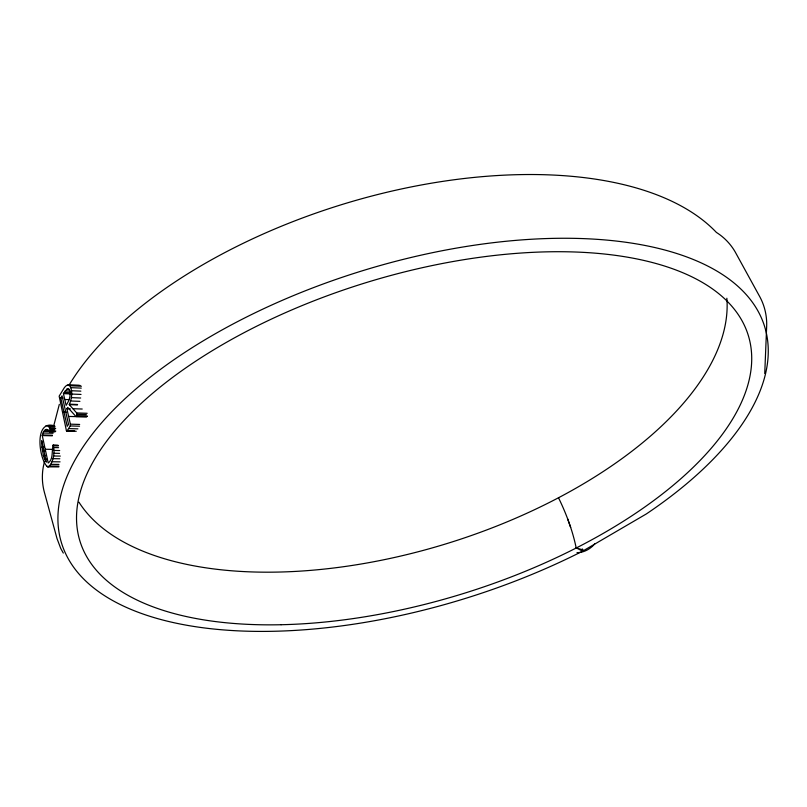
<?xml version="1.0" encoding="UTF-8"?>
<svg xmlns="http://www.w3.org/2000/svg" width="807" height="807" viewBox="0 0 807 807"><rect width="100%" height="100%" fill="white"/><g stroke="black" fill="none" stroke-linecap="round" stroke-linejoin="round"><path stroke-width="1.21" d="M54.059 425.753C33.41 419.529 39.25 460.504 47.613 466.839L48.591 466.779C53.898 461.725 54.947 451.577 53.181 445.091C51.436 450.74 53.706 459.001 48.208 463.016L42.257 435.568L43.739 431.412L46.382 429.344L49.55 431.765L54.119 431.876M764.743 373.48L766.65 326.674C767.124 315.89 764.542 305.006 759.175 295.624L735.066 251.713C730.496 243.896 724.061 237.218 716.384 232.406A360.073 180.344 -17.1 0 0 388.147 191.965A360.073 180.344 -17.1 0 0 68.807 385.564M80.044 385.403L66.537 385.373L64.489 387.451L59.153 396.156L66.426 430.756L66.981 431.029L70.239 425.945L70.391 424.169L66.87 408.735L67.717 407.404L75.999 416.543L87.095 416.563M49.55 431.765C51.355 429.445 49.015 425.299 46.09 425.541M76.574 416.22L76.675 412.942L69.281 404.64C71.692 398.769 73.084 391.516 69.806 385.726L68.454 384.889M44.587 461.422C41.692 471.399 41.651 482.122 44.345 492.139L57.025 538.592L60.747 548.457L63.309 553.088M53.605 426.308L59.345 404.297M60.767 397.922L62.078 395.813L68.534 424.24L67.203 426.328L60.767 397.922L63.067 398.012M63.43 393.624L66.86 389.176L68.373 388.944L69.271 389.72C71.47 394.986 69.099 400.928 66.113 405.396L63.43 393.624L70.35 393.907M49.762 466.002L58.911 466.113M46.645 466.426L50.064 466.466M47.613 466.839L58.871 466.9M52.041 461.745L60.061 461.856M50.932 464.328L58.941 464.428M52.929 458.648L59.809 458.759M46.342 462.058L41.722 440.683L41.934 447.118L43.376 455.511L44.667 459.244L46.937 459.284M53.787 453.252L59.526 453.352M43.376 455.511L45.646 455.541M53.433 455.995L60.323 456.096M41.934 447.118L44.446 447.169M53.988 447.572L58.578 447.663M45.222 449.247L53.181 449.398M53.968 450.447L59.708 450.548M42.428 451.103L44.95 451.143M53.181 445.091L58.134 445.282M52.909 445.424L57.499 445.504M53.837 445.817L58.427 445.908M42.388 434.993L52.465 435.235M42.257 435.568L52.334 435.8M50.175 429.485L54.745 429.596M45.021 429.889L48.43 429.97M50.054 430.867L55.764 431.019M48.924 431.291L54.634 431.432M43.739 431.412L55.542 431.644M42.973 433.016L53.05 433.258M48.188 426.086L55.027 426.267M49.136 427.054L54.846 427.206M49.973 428.386L55.683 428.537M66.426 430.756L74.537 430.968M66.981 431.029L76.251 431.271M70.239 425.945L79.54 426.207M68.625 428.598L77.916 428.85M70.391 424.169L79.681 424.442M68.625 416.432L86.51 416.886M63.965 412.034L66.275 412.105M76.675 412.942L87.186 413.295M76.988 414.304L86.339 414.606M76.836 415.676L87.348 416.019M72.912 408.695L82.223 409.028M66.87 408.735L70.35 408.856M69.463 404.196L77.593 404.499M69.281 404.64L77.401 404.943M64.772 399.495L69.392 399.677M70.633 400.978L79.923 401.341M71.389 397.629L80.68 398.002M65.135 390.941L70.915 391.183M64.136 392.474L71.066 392.767M71.732 394.048L81.033 394.431M70.834 387.653L81.285 388.106M66.86 389.176L69.18 389.267M71.551 390.739L80.851 391.133M67.516 384.929L79.086 385.443M69.806 385.726L81.406 386.24M582.604 551.181L576.168 547.822L584.086 550.313L646.296 513.968A367.871 171.72 -17.1 0 0 552.624 238.388A367.871 171.72 -17.1 0 0 58.336 527.153A367.871 171.72 -17.1 0 0 582.604 551.181A62.966 20.114 62.1 0 0 582.331 548.901M44.667 459.244L46.09 461.735M576.158 547.802A125.811 56.51 58 0 0 570.66 527.395L567.694 518.982A125.811 56.51 58 0 0 558.474 497.707M567.694 518.982L570.67 527.405M726.855 298.237A342.269 171.094 -17.1 0 1 450.417 542.475A342.269 171.094 -17.1 0 1 78.955 502.186M594.82 543.797A24.149 21.043 -61.4 0 1 576.985 552.664M281.098 624.729A349.653 162.893 -17.1 0 0 749.269 338.869A349.653 162.893 -17.1 0 0 211.928 350.904A349.653 162.893 -17.1 0 0 281.098 624.729"/></g></svg>
